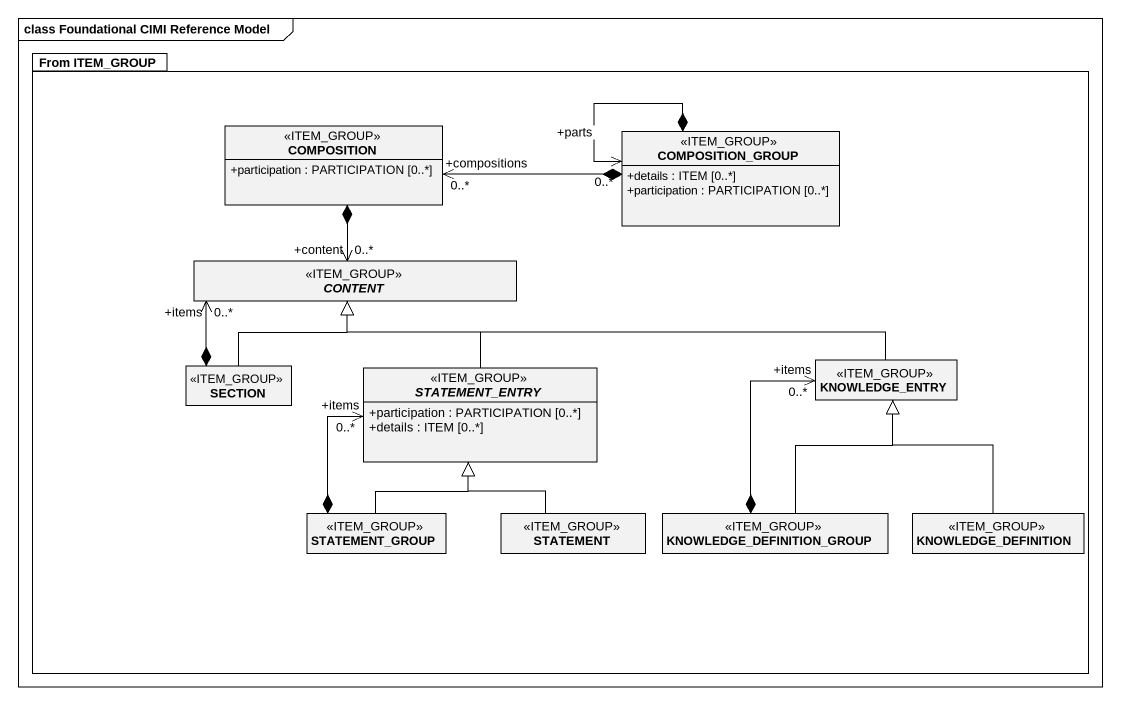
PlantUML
@startuml
mainframe class Foundational CIMI Reference Model
hide circle
hide empty members
skinparam classAttributeIconSize 0
package "From ITEM_GROUP" as From_ITEM_GROUP {
  class COMPOSITION <<ITEM_GROUP>> {
    +participation : PARTICIPATION [0..*]
  }
  class COMPOSITION_GROUP <<ITEM_GROUP>> {
    +details : ITEM [0..*]
    +participation : PARTICIPATION [0..*]
  }
  abstract class CONTENT <<ITEM_GROUP>>
  class SECTION <<ITEM_GROUP>>
  abstract class STATEMENT_ENTRY <<ITEM_GROUP>> {
    +participation : PARTICIPATION [0..*]
    +details : ITEM [0..*]
  }
  class KNOWLEDGE_ENTRY <<ITEM_GROUP>>
  class STATEMENT_GROUP <<ITEM_GROUP>>
  class STATEMENT <<ITEM_GROUP>>
  class KNOWLEDGE_DEFINITION_GROUP <<ITEM_GROUP>>
  class KNOWLEDGE_DEFINITION <<ITEM_GROUP>>
}
COMPOSITION *--> "+content\n0..*" CONTENT
COMPOSITION_GROUP *-left-> "+compositions\n0..*" COMPOSITION
COMPOSITION_GROUP *--> "+parts\n0..*" COMPOSITION_GROUP
SECTION -up-|> CONTENT
SECTION *-up-> "+items\n0..*" CONTENT
STATEMENT_ENTRY -up-|> CONTENT
KNOWLEDGE_ENTRY -left-|> CONTENT
STATEMENT_GROUP -up-|> STATEMENT_ENTRY
STATEMENT_GROUP *-up-> "+items\n0..*" STATEMENT_ENTRY
STATEMENT -up-|> STATEMENT_ENTRY
KNOWLEDGE_DEFINITION_GROUP -up-|> KNOWLEDGE_ENTRY
KNOWLEDGE_DEFINITION_GROUP *-up-> "+items\n0..*" KNOWLEDGE_ENTRY
KNOWLEDGE_DEFINITION -up-|> KNOWLEDGE_ENTRY
@enduml
